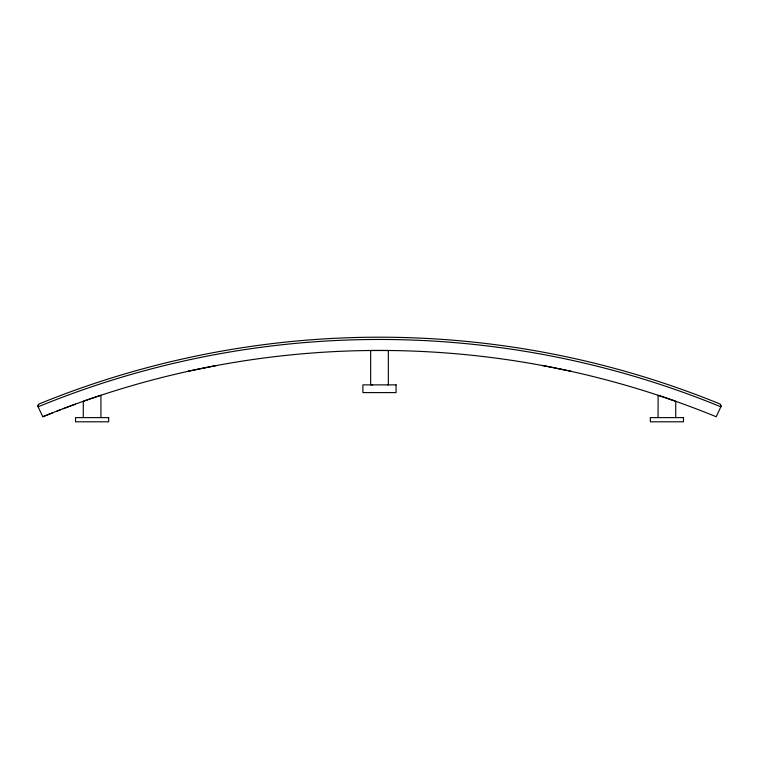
<?xml version="1.0" encoding="UTF-8"?>
<svg xmlns="http://www.w3.org/2000/svg" width="759" height="759" viewBox="0 0 759 759"><rect width="100%" height="100%" fill="white"/><g stroke="black" fill="none" stroke-linecap="round" stroke-linejoin="round"><path stroke-width="1.14" d="M720.889 406.72L720.585 404.528M720.405 404.329L719.674 403.845A901.493 901.493 0 0 0 39.326 403.845L38.121 405.031L38.111 406.72M42.789 416.748A888.229 888.229 0 0 1 716.211 416.748L720.841 406.824A898.628 898.628 0 0 0 38.14 406.796L42.789 416.748L52.978 412.649M57.067 411.046L61.156 409.462M63.206 408.684L75.492 404.101M85.957 400.363L83.31 401.293L83.262 417.611M86.27 400.249L88.035 399.632M88.414 399.5L92.532 398.086M92.959 397.944L94.809 397.318M95.198 397.185L96.905 396.606M97.598 396.378L99.382 395.781M99.846 395.629L100.938 395.268L100.938 417.611M190.537 370.781L188.754 371.179L188.754 370.696M191.619 370.553L194.257 369.984M194.826 369.861L197.757 369.244M198.412 369.111L200.699 368.637M200.613 368.656L201.401 368.494M202.273 368.314L203.403 368.087M203.317 368.106L204.152 367.935M204.105 367.944L205.148 367.736M205.319 367.698L205.841 367.593M205.755 367.612L208.848 367.005M209.161 366.939L213.317 366.142M213.184 366.161L216.998 365.449M387.716 384.86L388.342 384.86L388.342 350.497L370.658 350.497L370.658 384.86L372.641 384.86M542.002 365.449L545.816 366.161M545.683 366.142L549.839 366.939M550.152 367.005L553.245 367.612M554.848 367.935L555.683 368.106M554.895 367.944L553.852 367.736M555.597 368.087L556.508 368.267M557.599 368.494L560.588 369.111M561.243 369.244L564.174 369.861M564.743 369.984L567.381 370.553M568.463 370.781L570.246 371.179L570.246 370.696M659.154 395.629L658.11 395.278L658.062 417.611M659.618 395.781L661.402 396.378M662.095 396.606L663.802 397.185M664.201 397.318L666.06 397.944M666.478 398.096L675.738 401.312L675.738 417.611M545.474 365.43L545.474 366.094M213.526 365.43L213.526 366.094M720.433 404.661A2.334 1.556 -77.6 0 1 720.87 406.71M38.13 406.71A2.334 1.556 77.6 0 1 38.567 404.661M396.056 384.87L362.906 384.87L362.906 392.602L396.056 392.602L396.056 384.87M108.67 417.611L75.53 417.611L75.53 421.805L108.67 421.805L108.67 417.611M683.47 417.611L650.33 417.611L650.33 421.805L683.47 421.805L683.47 417.611"/></g></svg>
